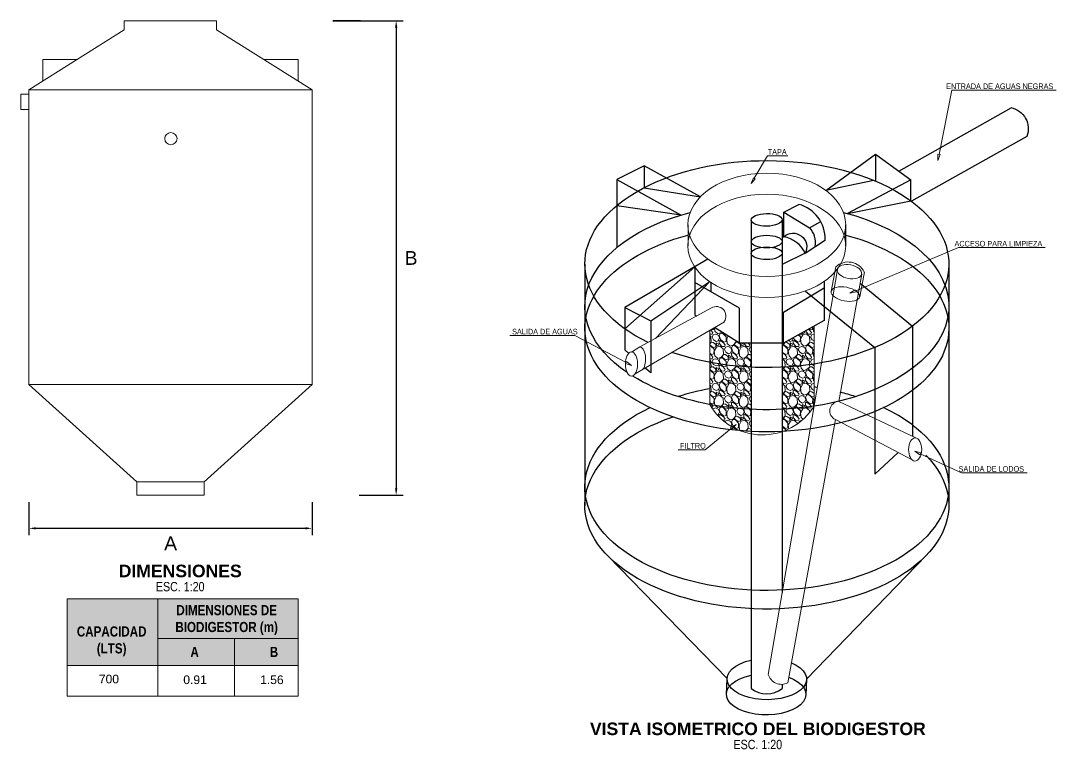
# Model space of a CAD drawing. Header units: metres. Extents: x 0 to 1935, y 0 to 1529.
# Drawn here: x 1889 to 1896.49, y 1470.96 to 1476.24 of the extents above; entities that cross this region are included whole.
import ezdxf
from ezdxf import colors
from ezdxf.entities.mleader import LeaderData, LeaderLine
from ezdxf.enums import TextEntityAlignment as Align
from ezdxf.math import Vec2, Vec3

# ---------------------------------------------------------------- set-up
doc = ezdxf.new("R2010")
doc.units = ezdxf.units.M
doc.header["$LTSCALE"] = 0.005
doc.layers.add('-Acotado', color=251, linetype='Continuous', lineweight=5)
doc.layers.add('-Textos', color=7, linetype='Continuous', lineweight=20)
for name, color, linetype in [('A_50_CotasExter', 7, 'Continuous'), ('G-TEXTOS-TITULOS', 4, 'Continuous'), ('PDF2_Text', 7, 'Continuous')]:
    doc.layers.add(name, color=color, linetype=linetype)
doc.layers.add('PDF2_Geometry', color=9, linetype='Continuous', true_color=0x808080)
doc.layers.add("PDF_Tub. de desague 4''", color=7, linetype='Continuous', true_color=0x002595)
doc.styles.add('-Arial Narrow', font='ARIALN.TTF')
doc.styles.add('25-TITULO', font='arialbd.ttf', dxfattribs={"height": 0.1})
doc.styles.add('PDF Arial-BoldMT', font='arial.ttf')
doc.styles.add('PDF ArialMT', font='arial.ttf')

# ---------------------------------------------------------------- blocks, each defined once
blk = doc.blocks.new('_ClosedBlank')
at = {"color": 0, "linetype": 'ByBlock', "lineweight": -2}
for p, q in [((-1, 0.17), (0, 0)), ((-1, 0.17), (-1, -0.17)), ((0, 0), (-1, -0.17))]:
    blk.add_line(p, q, dxfattribs=at)

msp = doc.modelspace()

# ---------------------------------------------------------------- hatches: boundary and pattern name
at = {"layer": '-Textos'}
h = msp.add_hatch(color=144, dxfattribs=at)
h.dxf.hatch_style = 1
h.paths.add_polyline_path([(1891.00366, 1471.57119), (1891.00366, 1472.053), (1889.33461, 1472.05366), (1889.33461, 1471.57185)])

# ---------------------------------------------------------------- linework, layer by layer
msp.add_lwpolyline([(1891.00366, 1471.34903), (1889.33461, 1471.34903), (1889.33461, 1472.05287), (1891.00366, 1472.05287)], close=True, dxfattribs=at)
for points in [[(1889.98942, 1472.05287), (1889.98942, 1471.34903)], [(1889.98942, 1471.76524), (1891.00366, 1471.76524)], [(1890.54437, 1471.76524), (1890.54437, 1471.34903)], [(1889.33461, 1471.57185), (1891.00366, 1471.57185)]]:
    msp.add_lwpolyline(points, dxfattribs=at)
at = {"layer": 'A_50_CotasExter', "color": 18, "ltscale": 0.005, "true_color": 0x000000}
for points in [[(1891.45596, 1476.23686), (1891.25521, 1476.23686), (1891.76392, 1476.23686)], [(1891.71347, 1476.18746), (1891.71347, 1472.85248)], [(1891.44545, 1472.80308), (1891.76392, 1472.80308)], [(1889.05746, 1472.75368), (1889.05746, 1472.51404)], [(1891.10491, 1472.75368), (1891.10491, 1472.51404)], [(1889.10686, 1472.56344), (1891.05551, 1472.56344)]]:
    msp.add_lwpolyline(points, dxfattribs=at)
for points in [[(1891.70506, 1476.18746), (1891.72188, 1476.18746), (1891.71347, 1476.23686)], [(1891.70506, 1472.85248), (1891.72188, 1472.85248), (1891.71347, 1472.80308)], [(1889.10686, 1472.57185), (1889.10686, 1472.55503), (1889.05746, 1472.56344)], [(1891.05551, 1472.57185), (1891.05551, 1472.55503), (1891.10491, 1472.56344)]]:
    msp.add_solid(points, dxfattribs=at)
at = {"layer": 'PDF2_Geometry', "lineweight": 25}
for points in [[(1895.16912, 1475.08052), (1894.82122, 1475.008), (1895.18173, 1475.27076), (1895.43714, 1475.08578), (1894.97783, 1474.84088), (1895.43714, 1474.93232), (1895.43714, 1475.08578)], [(1895.18173, 1475.27076), (1895.18173, 1475.07526)], [(1893.50636, 1475.18773), (1893.50636, 1475.02797), (1893.91522, 1474.96175), (1893.50636, 1475.18773), (1893.30876, 1475.08893), (1893.77543, 1474.83037), (1893.30876, 1474.89764)], [(1893.30876, 1475.08893), (1893.30876, 1474.59283)], [(1894.51747, 1474.67376), (1894.51747, 1474.85244), (1894.62678, 1474.9071)], [(1894.51747, 1474.85244), (1894.70245, 1474.73788), (1894.78444, 1474.78412)], [(1894.67303, 1474.55499), (1894.81807, 1474.65064)], [(1893.96882, 1474.51085), (1893.36867, 1474.16085), (1893.36867, 1473.85394), (1893.39705, 1473.82872)], [(1893.07858, 1474.47511), (1893.07858, 1472.72722)], [(1893.36867, 1474.0074), (1893.87318, 1474.45514), (1893.87318, 1474.10725), (1893.88579, 1474.09884)], [(1895.71146, 1474.47511), (1895.71146, 1472.72722)], [(1893.36867, 1474.16085), (1893.55471, 1474.0652), (1893.98143, 1474.34899), (1893.59044, 1473.93803)], [(1894.51432, 1473.90439), (1894.1969, 1473.90439), (1894.1969, 1474.15665), (1893.87318, 1474.34163)], [(1893.98984, 1474.34373), (1893.98984, 1474.27436)], [(1894.80861, 1474.34899), (1894.80861, 1474.06731), (1894.51432, 1473.90439), (1894.51432, 1474.12827), (1894.80966, 1474.30274)], [(1894.67408, 1474.28067), (1895.17543, 1473.87286), (1895.17543, 1472.95635), (1895.34426, 1473.11158)], [(1895.07032, 1474.33743), (1895.4487, 1474.02632), (1895.4487, 1473.22965)], [(1893.55471, 1474.0652), (1893.55471, 1473.68893), (1893.51582, 1473.72361)], [(1894.1969, 1473.90439), (1894.01717, 1474.01686)], [(1894.1023, 1471.3619), (1894.10861, 1471.47647), (1893.2436, 1472.3646)], [(1895.54855, 1472.36566), (1894.68248, 1471.47226), (1894.67723, 1471.3577)]]:
    msp.add_lwpolyline(points, dxfattribs=at)
at = {"layer": 'PDF2_Geometry', "color": 140, "lineweight": 25, "true_color": 0x00bfff}
msp.add_lwpolyline([(1894.96627, 1474.6065), (1894.96627, 1474.7589)], dxfattribs=at)
at = {"layer": 'PDF2_Geometry', "color": 30, "lineweight": 5, "true_color": 0xff7f00}
for points in [[(1893.98143, 1473.96851), (1894.00035, 1473.96956), (1894.00456, 1473.98007), (1893.98984, 1473.99794), (1893.98669, 1474.00004)], [(1893.99089, 1474.00214), (1893.99405, 1473.99899), (1894.01086, 1474.00319), (1894.01086, 1474.0137)], [(1894.04555, 1473.92436), (1894.05291, 1473.94223), (1894.04239, 1473.96115), (1894.02348, 1473.96956), (1894.00666, 1473.96325), (1893.99825, 1473.94644), (1894.00876, 1473.92647), (1894.02873, 1473.91596), (1894.0466, 1473.92331)], [(1894.06762, 1473.98532), (1894.06342, 1473.98112), (1894.03924, 1473.97166), (1894.01927, 1473.98953), (1894.01612, 1474.01686)], [(1894.10336, 1473.96325), (1894.09705, 1473.9622), (1894.07182, 1473.98112), (1894.07288, 1473.98217)], [(1894.6499, 1473.97902), (1894.6499, 1473.96535), (1894.63203, 1473.9622), (1894.62678, 1473.96641)], [(1894.66567, 1473.98848), (1894.66777, 1473.98743), (1894.67092, 1473.97902), (1894.65831, 1473.97376), (1894.65621, 1473.98217)], [(1894.67408, 1473.99268), (1894.67408, 1473.99163), (1894.693, 1473.96851), (1894.71402, 1473.96956), (1894.71822, 1473.98007), (1894.70245, 1473.99794), (1894.69405, 1474.00319)], [(1894.6993, 1474.00635), (1894.70771, 1473.99899), (1894.72453, 1474.00319), (1894.72558, 1474.02106)], [(1894.73714, 1473.91911), (1894.72242, 1473.92647), (1894.71191, 1473.94644), (1894.72032, 1473.96325), (1894.73714, 1473.96956)], [(1894.73714, 1473.98638), (1894.73294, 1473.98953), (1894.72873, 1474.02316)], [(1894.73714, 1474.02737), (1894.73714, 1473.44719)], [(1894.73714, 1473.96956), (1894.73714, 1473.96956)], [(1893.98143, 1473.95905), (1893.98984, 1473.95064), (1893.99194, 1473.91175), (1893.98143, 1473.90019)], [(1894.16957, 1473.92121), (1894.17062, 1473.91175), (1894.15276, 1473.89178), (1894.12858, 1473.88232), (1894.10861, 1473.90019), (1894.10441, 1473.93487), (1894.11492, 1473.9559)], [(1894.20846, 1473.90439), (1894.22107, 1473.89809), (1894.22528, 1473.88968), (1894.21267, 1473.88442), (1894.20741, 1473.90439)], [(1894.22843, 1473.90439), (1894.22843, 1473.90229), (1894.24735, 1473.87917), (1894.26732, 1473.88022), (1894.27258, 1473.89073), (1894.26101, 1473.90439)], [(1894.52693, 1473.91175), (1894.50906, 1473.89178), (1894.50696, 1473.89073)], [(1894.58158, 1473.92331), (1894.56372, 1473.91596), (1894.55005, 1473.92436)], [(1894.58053, 1473.92436), (1894.58789, 1473.94223), (1894.58684, 1473.94433)], [(1894.58894, 1473.94538), (1894.5942, 1473.93067), (1894.61837, 1473.90965), (1894.63519, 1473.9149), (1894.63729, 1473.94854), (1894.62152, 1473.96325)], [(1894.73714, 1473.87602), (1894.72137, 1473.87286), (1894.6972, 1473.89178), (1894.70035, 1473.90439), (1894.70561, 1473.90965), (1894.71927, 1473.9086), (1894.73714, 1473.89599)], [(1893.98143, 1473.83187), (1893.99405, 1473.82031), (1894.01086, 1473.82557), (1894.01297, 1473.8592), (1893.98984, 1473.88232), (1893.98143, 1473.88337)], [(1893.98143, 1473.79088), (1894.00035, 1473.79088), (1894.00456, 1473.80139), (1893.98984, 1473.82031), (1893.98143, 1473.82451)], [(1894.13489, 1473.83502), (1894.14224, 1473.85289), (1894.13173, 1473.87181), (1894.11282, 1473.88022), (1894.096, 1473.87391), (1894.08759, 1473.8571), (1894.0981, 1473.83818), (1894.11807, 1473.82662), (1894.13594, 1473.83397)], [(1894.28203, 1473.78457), (1894.27573, 1473.78352), (1894.2505, 1473.80244), (1894.25471, 1473.81505), (1894.25996, 1473.82031), (1894.27258, 1473.82031), (1894.28203, 1473.81295)], [(1894.28203, 1473.83502), (1894.27678, 1473.83818), (1894.26627, 1473.8571), (1894.27363, 1473.87391), (1894.28203, 1473.87707)], [(1894.50696, 1473.83923), (1894.52903, 1473.82031), (1894.54585, 1473.82557), (1894.54795, 1473.8592), (1894.52483, 1473.88232), (1894.50696, 1473.88548)], [(1894.50696, 1473.80034), (1894.51432, 1473.79088), (1894.53534, 1473.79088), (1894.53954, 1473.80139), (1894.52483, 1473.82031), (1894.50696, 1473.83082)], [(1894.66987, 1473.83502), (1894.67723, 1473.85289), (1894.66777, 1473.87181), (1894.6478, 1473.88022), (1894.63098, 1473.87391), (1894.62258, 1473.8571), (1894.63309, 1473.83818), (1894.65306, 1473.82662), (1894.67092, 1473.83397)], [(1894.73714, 1473.8077), (1894.73294, 1473.81085), (1894.72873, 1473.84554), (1894.73714, 1473.8613)], [(1893.98143, 1473.78037), (1893.98984, 1473.77301), (1893.99089, 1473.76355), (1893.99194, 1473.73307), (1893.98143, 1473.72151)], [(1894.04555, 1473.74569), (1894.0487, 1473.75304), (1894.05291, 1473.76355), (1894.04239, 1473.78247), (1894.02348, 1473.79088), (1894.00666, 1473.78457), (1893.99825, 1473.76776), (1894.00245, 1473.76145), (1894.00876, 1473.74884), (1894.02873, 1473.73833), (1894.0466, 1473.74463)], [(1894.22423, 1473.74569), (1894.23158, 1473.76355), (1894.22107, 1473.78247), (1894.20215, 1473.79088), (1894.18429, 1473.78457), (1894.17693, 1473.76776), (1894.18744, 1473.74884), (1894.20741, 1473.73833), (1894.22528, 1473.74463)], [(1894.50696, 1473.78878), (1894.52588, 1473.77301), (1894.52693, 1473.73307), (1894.52483, 1473.73097), (1894.50906, 1473.71415), (1894.50696, 1473.7131)], [(1894.58053, 1473.74569), (1894.58789, 1473.76355), (1894.57843, 1473.78247), (1894.55846, 1473.79088), (1894.54164, 1473.78457), (1894.53324, 1473.76776), (1894.54375, 1473.74884), (1894.56372, 1473.73833), (1894.58158, 1473.74463)], [(1894.73714, 1473.74043), (1894.72242, 1473.74884), (1894.72137, 1473.74989), (1894.71191, 1473.76776), (1894.72032, 1473.78457), (1894.73714, 1473.79088)], [(1894.73714, 1473.79088), (1894.73714, 1473.79088)], [(1893.98143, 1473.65319), (1893.99405, 1473.64268), (1894.01086, 1473.64689), (1894.01297, 1473.68052), (1893.98984, 1473.70364), (1893.98143, 1473.70575)], [(1894.13489, 1473.65635), (1894.14224, 1473.67421), (1894.13173, 1473.69313), (1894.11282, 1473.70259), (1894.096, 1473.69629), (1894.08759, 1473.67842), (1894.0981, 1473.6595), (1894.11807, 1473.64899), (1894.13594, 1473.65529)], [(1894.28203, 1473.65635), (1894.27678, 1473.6595), (1894.26627, 1473.67842), (1894.27363, 1473.69629), (1894.28203, 1473.69944)], [(1894.50696, 1473.6616), (1894.52903, 1473.64268), (1894.54585, 1473.64689), (1894.54795, 1473.68052), (1894.52483, 1473.70364), (1894.50696, 1473.7068)], [(1894.66987, 1473.65635), (1894.67723, 1473.67421), (1894.66777, 1473.69313), (1894.6478, 1473.70259), (1894.63098, 1473.69629), (1894.62258, 1473.67842), (1894.63309, 1473.6595), (1894.65306, 1473.64899), (1894.67092, 1473.65529)], [(1894.73714, 1473.69734), (1894.72137, 1473.69418), (1894.6972, 1473.71415), (1894.70035, 1473.72572), (1894.70561, 1473.73202), (1894.71927, 1473.73097), (1894.73714, 1473.71731)], [(1894.73714, 1473.62902), (1894.73294, 1473.63217), (1894.72873, 1473.66686), (1894.73714, 1473.68367)], [(1893.98143, 1473.6122), (1894.00035, 1473.61325), (1894.00456, 1473.62271), (1893.98984, 1473.64163), (1893.98143, 1473.64584)], [(1893.98143, 1473.60169), (1893.98984, 1473.59433), (1893.99194, 1473.55545), (1893.98143, 1473.54283)], [(1894.04555, 1473.56701), (1894.05291, 1473.58487), (1894.04239, 1473.60379), (1894.02348, 1473.61325), (1894.00666, 1473.60695), (1893.99825, 1473.59013), (1894.00876, 1473.57016), (1894.02873, 1473.55965), (1894.0466, 1473.56701)], [(1894.22423, 1473.56701), (1894.23158, 1473.58487), (1894.22107, 1473.60379), (1894.20215, 1473.61325), (1894.18429, 1473.60695), (1894.17693, 1473.59013), (1894.18744, 1473.57016), (1894.20741, 1473.55965), (1894.22528, 1473.56701)], [(1894.28203, 1473.6059), (1894.27573, 1473.60484), (1894.2505, 1473.62481), (1894.25471, 1473.63743), (1894.25996, 1473.64268), (1894.27258, 1473.64163), (1894.28203, 1473.63427)], [(1894.50696, 1473.62166), (1894.51432, 1473.6122), (1894.53534, 1473.61325), (1894.53954, 1473.62271), (1894.52483, 1473.64163), (1894.50696, 1473.65214)], [(1894.50696, 1473.6101), (1894.52588, 1473.59433), (1894.52693, 1473.55545), (1894.50906, 1473.53548), (1894.50696, 1473.53442)], [(1894.58053, 1473.56701), (1894.58789, 1473.58487), (1894.57843, 1473.60379), (1894.55846, 1473.61325), (1894.54164, 1473.60695), (1894.53324, 1473.59013), (1894.54375, 1473.57016), (1894.56372, 1473.55965), (1894.58158, 1473.56701)], [(1894.73714, 1473.56175), (1894.72242, 1473.57016), (1894.71191, 1473.59013), (1894.72032, 1473.60695), (1894.73714, 1473.61325)], [(1894.73714, 1473.61325), (1894.73714, 1473.61325)], [(1893.98143, 1473.47451), (1893.99405, 1473.464), (1894.01086, 1473.46821), (1894.01297, 1473.50184), (1893.98984, 1473.52602), (1893.98143, 1473.52707)], [(1894.13489, 1473.47872), (1894.14224, 1473.49659), (1894.13173, 1473.51445), (1894.11282, 1473.52391), (1894.096, 1473.51761), (1894.08759, 1473.50079), (1894.0981, 1473.48082), (1894.11807, 1473.47031), (1894.13594, 1473.47767)], [(1894.28203, 1473.47767), (1894.27678, 1473.48082), (1894.26627, 1473.50079), (1894.27363, 1473.51761), (1894.28203, 1473.52076)], [(1894.50696, 1473.48292), (1894.52903, 1473.464), (1894.54585, 1473.46821), (1894.54795, 1473.50184), (1894.52483, 1473.52602), (1894.50696, 1473.52917)], [(1894.66987, 1473.47872), (1894.67723, 1473.49659), (1894.66777, 1473.51445), (1894.6478, 1473.52391), (1894.63098, 1473.51761), (1894.62258, 1473.50079), (1894.63309, 1473.48082), (1894.65306, 1473.47031), (1894.67092, 1473.47767)], [(1894.73714, 1473.51866), (1894.72137, 1473.51551), (1894.6972, 1473.53548), (1894.70035, 1473.54809), (1894.70561, 1473.55334), (1894.71927, 1473.55229), (1894.73714, 1473.53863)], [(1893.9972, 1473.43457), (1894.00035, 1473.43457), (1894.00456, 1473.44403), (1893.99405, 1473.4577), (1893.98984, 1473.46295), (1893.98143, 1473.46821)], [(1894.28203, 1473.42827), (1894.27573, 1473.42617), (1894.2505, 1473.44614), (1894.25471, 1473.45875), (1894.25996, 1473.464), (1894.27258, 1473.46295), (1894.28203, 1473.4556)], [(1894.50696, 1473.44298), (1894.51432, 1473.43352), (1894.53534, 1473.43457), (1894.53954, 1473.44403), (1894.52483, 1473.46295), (1894.50696, 1473.47346)], [(1894.73714, 1473.45034), (1894.73294, 1473.45454), (1894.72873, 1473.48923), (1894.73714, 1473.50499)], [(1894.00456, 1473.42406), (1894.00666, 1473.42827), (1894.02348, 1473.43457), (1894.04239, 1473.42511), (1894.05291, 1473.40725), (1894.04555, 1473.38938)], [(1894.0466, 1473.38833), (1894.03609, 1473.38412)], [(1894.07708, 1473.34523), (1894.08969, 1473.34523), (1894.0939, 1473.35469), (1894.07813, 1473.37361), (1894.05606, 1473.38728), (1894.0508, 1473.38412), (1894.04975, 1473.36941)], [(1894.22423, 1473.38938), (1894.23158, 1473.40725), (1894.22107, 1473.42511), (1894.21477, 1473.42827), (1894.20215, 1473.43457), (1894.19164, 1473.43037), (1894.18429, 1473.42827), (1894.17693, 1473.41145), (1894.18744, 1473.39148), (1894.20741, 1473.38097), (1894.22528, 1473.38833)], [(1894.50696, 1473.43142), (1894.51537, 1473.42511), (1894.52588, 1473.41566), (1894.52693, 1473.37677), (1894.50906, 1473.3568), (1894.50696, 1473.35575)], [(1894.58053, 1473.38938), (1894.58789, 1473.40725), (1894.57843, 1473.42511), (1894.57212, 1473.42827), (1894.55846, 1473.43457), (1894.54164, 1473.42827), (1894.54059, 1473.42617), (1894.53324, 1473.41145), (1894.54375, 1473.39148), (1894.56372, 1473.38097), (1894.58158, 1473.38833)], [(1894.65831, 1473.35259), (1894.6436, 1473.3652), (1894.63939, 1473.39989), (1894.65516, 1473.42932), (1894.68038, 1473.43563), (1894.70351, 1473.41566), (1894.70456, 1473.40199)], [(1894.71191, 1473.41145), (1894.72032, 1473.42827), (1894.72663, 1473.43037)], [(1894.71191, 1473.41145), (1894.71191, 1473.41145)], [(1894.09179, 1473.33157), (1894.096, 1473.33893), (1894.11282, 1473.34523), (1894.13173, 1473.33683), (1894.14224, 1473.31791), (1894.13594, 1473.30214)], [(1894.14435, 1473.29689), (1894.1454, 1473.29794), (1894.16747, 1473.28427)], [(1894.20426, 1473.26956), (1894.19795, 1473.27587), (1894.19375, 1473.31055), (1894.20846, 1473.33998), (1894.23474, 1473.34629), (1894.25786, 1473.32632), (1894.25996, 1473.28743), (1894.24209, 1473.26746), (1894.24104, 1473.26746)], [(1894.28203, 1473.29899), (1894.27678, 1473.30214), (1894.26627, 1473.32211), (1894.27363, 1473.33893), (1894.28203, 1473.34208)], [(1894.50696, 1473.30424), (1894.52903, 1473.28532), (1894.54585, 1473.28953), (1894.54795, 1473.32421), (1894.52483, 1473.34734), (1894.50696, 1473.35049)], [(1894.50696, 1473.29478), (1894.52483, 1473.28427), (1894.53324, 1473.27376)], [(1894.55426, 1473.28217), (1894.55005, 1473.31055), (1894.56582, 1473.33998), (1894.59104, 1473.34629), (1894.61417, 1473.32632), (1894.61522, 1473.31791)], [(1894.62363, 1473.32421), (1894.63098, 1473.33893), (1894.6478, 1473.34523), (1894.64885, 1473.34418)], [(1894.16747, 1473.28427), (1894.16747, 1473.28427)], [(1894.25261, 1473.26641), (1894.2505, 1473.26746), (1894.25471, 1473.28007), (1894.25996, 1473.28532), (1894.27258, 1473.28427), (1894.28203, 1473.27797)]]:
    msp.add_lwpolyline(points, dxfattribs=at)
msp.add_lwpolyline([(1894.73641, 1473.44737, -0.5677267), (1893.98143, 1473.4598), (1893.98143, 1473.99584)], format="xyb", dxfattribs=at)
for points in [[(1894.08339, 1473.90965), (1894.1002, 1473.9149), (1894.10125, 1473.94854), (1894.07813, 1473.97166), (1894.05921, 1473.97481), (1894.04975, 1473.95905), (1894.05921, 1473.93067)], [(1894.70561, 1473.91175), (1894.68774, 1473.89178), (1894.66357, 1473.88232), (1894.6436, 1473.90019), (1894.63939, 1473.93487), (1894.65516, 1473.9643), (1894.68038, 1473.97061), (1894.70351, 1473.95064)], [(1893.99194, 1473.90965), (1894.00561, 1473.9086), (1894.02558, 1473.89388), (1894.02558, 1473.87602), (1894.00771, 1473.87286), (1893.98354, 1473.89178), (1893.98669, 1473.90439)], [(1894.04239, 1473.89809), (1894.0466, 1473.88968), (1894.03399, 1473.88442), (1894.02873, 1473.90545)], [(1894.0939, 1473.89073), (1894.07813, 1473.9086), (1894.05606, 1473.92226), (1894.0508, 1473.91911), (1894.04975, 1473.90229), (1894.06867, 1473.87917), (1894.08969, 1473.88022)], [(1894.17062, 1473.90965), (1894.18429, 1473.9086), (1894.20426, 1473.89388), (1894.20426, 1473.87602), (1894.18639, 1473.87286), (1894.16116, 1473.89178), (1894.16537, 1473.90439)], [(1894.52693, 1473.90965), (1894.54059, 1473.9086), (1894.56161, 1473.89388), (1894.56161, 1473.87602), (1894.54375, 1473.87286), (1894.51852, 1473.89178), (1894.52167, 1473.90439)], [(1894.57843, 1473.89809), (1894.58158, 1473.88968), (1894.56897, 1473.88442), (1894.56372, 1473.90545)], [(1894.62888, 1473.89073), (1894.61417, 1473.9086), (1894.59104, 1473.92226), (1894.58579, 1473.91911), (1894.58474, 1473.90229), (1894.60366, 1473.87917), (1894.62468, 1473.88022)], [(1894.08128, 1473.82241), (1894.06342, 1473.80244), (1894.03924, 1473.79298), (1894.01927, 1473.81085), (1894.01507, 1473.84554), (1894.03083, 1473.87496), (1894.05606, 1473.88127), (1894.07918, 1473.8613)], [(1894.08128, 1473.82031), (1894.09495, 1473.82031), (1894.11492, 1473.80454), (1894.11492, 1473.78668), (1894.09705, 1473.78352), (1894.07182, 1473.80244), (1894.07603, 1473.81505)], [(1894.13173, 1473.80875), (1894.13594, 1473.80034), (1894.12333, 1473.79508), (1894.11807, 1473.81611)], [(1894.17167, 1473.82031), (1894.18954, 1473.82557), (1894.19059, 1473.8592), (1894.16747, 1473.88232), (1894.14855, 1473.88548), (1894.13909, 1473.86971), (1894.14855, 1473.84133)], [(1894.18324, 1473.80139), (1894.16747, 1473.82031), (1894.1454, 1473.83292), (1894.14014, 1473.82977), (1894.13909, 1473.81295), (1894.15801, 1473.79088), (1894.17798, 1473.79088)], [(1894.25996, 1473.82241), (1894.24209, 1473.80244), (1894.21792, 1473.79298), (1894.19795, 1473.81085), (1894.19375, 1473.84554), (1894.20846, 1473.87496), (1894.23474, 1473.88127), (1894.25786, 1473.8613)], [(1894.61627, 1473.82241), (1894.5984, 1473.80244), (1894.57423, 1473.79298), (1894.55531, 1473.81085), (1894.55005, 1473.84554), (1894.56582, 1473.87496), (1894.59104, 1473.88127), (1894.61417, 1473.8613)], [(1894.61627, 1473.82031), (1894.62993, 1473.82031), (1894.6499, 1473.80454), (1894.6499, 1473.78668), (1894.63203, 1473.78352), (1894.60786, 1473.80244), (1894.61101, 1473.81505)], [(1894.66777, 1473.80875), (1894.67092, 1473.80034), (1894.65831, 1473.79508), (1894.65306, 1473.81611)], [(1894.70771, 1473.82031), (1894.72453, 1473.82557), (1894.72663, 1473.8592), (1894.70245, 1473.88232), (1894.68354, 1473.88548), (1894.67408, 1473.86971), (1894.68354, 1473.84133)], [(1894.71822, 1473.80139), (1894.70245, 1473.82031), (1894.68038, 1473.83292), (1894.67513, 1473.82977), (1894.67408, 1473.81295), (1894.693, 1473.79088), (1894.71402, 1473.79088)], [(1894.08339, 1473.73202), (1894.1002, 1473.73623), (1894.1002, 1473.74569), (1894.10125, 1473.76986), (1894.07813, 1473.79298), (1894.05921, 1473.79719), (1894.04975, 1473.78037), (1894.05921, 1473.75199)], [(1894.0939, 1473.71205), (1894.07813, 1473.73097), (1894.05606, 1473.74358), (1894.0508, 1473.74043), (1894.04975, 1473.72361), (1894.06867, 1473.70154), (1894.08969, 1473.70259)], [(1894.17062, 1473.73307), (1894.15276, 1473.71415), (1894.12858, 1473.70364), (1894.10861, 1473.72151), (1894.10546, 1473.74569), (1894.10441, 1473.7562), (1894.11912, 1473.78563), (1894.1454, 1473.79193), (1894.16852, 1473.77301), (1894.17062, 1473.73833)], [(1894.26101, 1473.73202), (1894.27783, 1473.73623), (1894.27993, 1473.76986), (1894.25681, 1473.79298), (1894.23684, 1473.79719), (1894.22843, 1473.78037), (1894.23684, 1473.75199)], [(1894.27258, 1473.71205), (1894.25681, 1473.73097), (1894.25576, 1473.73097), (1894.23474, 1473.74358), (1894.22948, 1473.74043), (1894.22843, 1473.73307), (1894.22843, 1473.72361), (1894.24735, 1473.70154), (1894.26732, 1473.70259)], [(1894.61837, 1473.73202), (1894.63519, 1473.73623), (1894.63519, 1473.73938), (1894.63729, 1473.76986), (1894.61417, 1473.79298), (1894.5942, 1473.79719), (1894.58474, 1473.78037), (1894.5942, 1473.75199), (1894.61206, 1473.73728)], [(1894.62888, 1473.71205), (1894.61417, 1473.73097), (1894.60471, 1473.73623), (1894.59104, 1473.74358), (1894.58579, 1473.74043), (1894.58579, 1473.73517), (1894.58474, 1473.72361), (1894.60366, 1473.70154), (1894.62468, 1473.70259)], [(1894.70561, 1473.73307), (1894.68774, 1473.71415), (1894.66357, 1473.70364), (1894.6436, 1473.72151), (1894.64149, 1473.74043), (1894.63939, 1473.7562), (1894.65516, 1473.78563), (1894.68038, 1473.79193), (1894.70351, 1473.77301), (1894.70456, 1473.74779)], [(1893.99194, 1473.73202), (1894.00561, 1473.73097), (1894.02558, 1473.7152), (1894.02558, 1473.69734), (1894.00771, 1473.69418), (1893.98354, 1473.71415), (1893.98669, 1473.72572)], [(1894.08128, 1473.64373), (1894.06342, 1473.62481), (1894.03924, 1473.6143), (1894.01927, 1473.63217), (1894.01507, 1473.66686), (1894.03083, 1473.69629), (1894.05606, 1473.70259), (1894.07918, 1473.68367)], [(1894.04239, 1473.72046), (1894.0466, 1473.711), (1894.03399, 1473.70575), (1894.02873, 1473.72677)], [(1894.17167, 1473.64268), (1894.18954, 1473.64689), (1894.19059, 1473.68052), (1894.16747, 1473.70364), (1894.14855, 1473.70785), (1894.13909, 1473.69103), (1894.14855, 1473.66265)], [(1894.17062, 1473.73202), (1894.18429, 1473.73097), (1894.20426, 1473.7152), (1894.20426, 1473.69734), (1894.18639, 1473.69418), (1894.16116, 1473.71415), (1894.16537, 1473.72572)], [(1894.25996, 1473.64373), (1894.24209, 1473.62481), (1894.21792, 1473.6143), (1894.19795, 1473.63217), (1894.19375, 1473.66686), (1894.20846, 1473.69629), (1894.23474, 1473.70259), (1894.25786, 1473.68367)], [(1894.22107, 1473.72046), (1894.22528, 1473.711), (1894.21267, 1473.70575), (1894.20741, 1473.72677)], [(1894.52588, 1473.73097), (1894.52167, 1473.72572), (1894.51852, 1473.71415), (1894.54375, 1473.69418), (1894.56161, 1473.69734), (1894.56161, 1473.7152), (1894.54059, 1473.73097), (1894.53429, 1473.73097), (1894.52693, 1473.73202)], [(1894.61627, 1473.64373), (1894.5984, 1473.62481), (1894.57423, 1473.6143), (1894.55531, 1473.63217), (1894.55005, 1473.66686), (1894.56582, 1473.69629), (1894.59104, 1473.70259), (1894.61417, 1473.68367)], [(1894.57843, 1473.72046), (1894.58158, 1473.711), (1894.56897, 1473.70575), (1894.56372, 1473.72677)], [(1894.70771, 1473.64268), (1894.72453, 1473.64689), (1894.72663, 1473.68052), (1894.70245, 1473.70364), (1894.68354, 1473.70785), (1894.67408, 1473.69103), (1894.68354, 1473.66265)], [(1894.08339, 1473.55334), (1894.1002, 1473.55755), (1894.10125, 1473.59118), (1894.07813, 1473.6143), (1894.05921, 1473.61851), (1894.04975, 1473.60274), (1894.05921, 1473.57331)], [(1894.08128, 1473.64268), (1894.09495, 1473.64163), (1894.11492, 1473.62587), (1894.11492, 1473.608), (1894.09705, 1473.60484), (1894.07182, 1473.62481), (1894.07603, 1473.63743)], [(1894.17062, 1473.55545), (1894.15276, 1473.53548), (1894.12858, 1473.52602), (1894.10861, 1473.54283), (1894.10441, 1473.57857), (1894.11912, 1473.608), (1894.1454, 1473.6143), (1894.16852, 1473.59433)], [(1894.13173, 1473.63112), (1894.13594, 1473.62166), (1894.12333, 1473.61641), (1894.11807, 1473.63743)], [(1894.18324, 1473.62271), (1894.16747, 1473.64163), (1894.1454, 1473.65529), (1894.14014, 1473.65109), (1894.13909, 1473.63427), (1894.15801, 1473.6122), (1894.17798, 1473.61325)], [(1894.26101, 1473.55334), (1894.27783, 1473.55755), (1894.27993, 1473.59118), (1894.25681, 1473.6143), (1894.23684, 1473.61851), (1894.22843, 1473.60274), (1894.23684, 1473.57331)], [(1894.61837, 1473.55334), (1894.63519, 1473.55755), (1894.63729, 1473.59118), (1894.61417, 1473.6143), (1894.5942, 1473.61851), (1894.58474, 1473.60274), (1894.5942, 1473.57331)], [(1894.61627, 1473.64268), (1894.62993, 1473.64163), (1894.6499, 1473.62587), (1894.6499, 1473.608), (1894.63203, 1473.60484), (1894.60786, 1473.62481), (1894.61101, 1473.63743)], [(1894.70561, 1473.55545), (1894.68774, 1473.53548), (1894.66357, 1473.52602), (1894.6436, 1473.54283), (1894.63939, 1473.57857), (1894.65516, 1473.608), (1894.68038, 1473.6143), (1894.70351, 1473.59433)], [(1894.66777, 1473.63112), (1894.67092, 1473.62166), (1894.65831, 1473.61641), (1894.65306, 1473.63743)], [(1894.71822, 1473.62271), (1894.70245, 1473.64163), (1894.68038, 1473.65529), (1894.67513, 1473.65109), (1894.67408, 1473.63427), (1894.693, 1473.6122), (1894.71402, 1473.61325)], [(1893.99194, 1473.55334), (1894.00561, 1473.55229), (1894.02558, 1473.53758), (1894.02558, 1473.51971), (1894.00771, 1473.51551), (1893.98354, 1473.53548), (1893.98669, 1473.54809)], [(1894.08128, 1473.46611), (1894.06342, 1473.44614), (1894.06236, 1473.44614), (1894.03924, 1473.43668), (1894.02137, 1473.45244), (1894.01927, 1473.45454), (1894.01507, 1473.48923), (1894.03083, 1473.51866), (1894.05606, 1473.52496), (1894.07918, 1473.50499)], [(1894.04239, 1473.54178), (1894.0466, 1473.53232), (1894.03399, 1473.52707), (1894.02873, 1473.54914)], [(1894.0939, 1473.53337), (1894.07813, 1473.55229), (1894.05606, 1473.56596), (1894.0508, 1473.56175), (1894.04975, 1473.54493), (1894.06867, 1473.52286), (1894.08969, 1473.52391)], [(1894.17167, 1473.464), (1894.18954, 1473.46821), (1894.19059, 1473.50184), (1894.16747, 1473.52602), (1894.14855, 1473.52917), (1894.13909, 1473.5134), (1894.14855, 1473.48397)], [(1894.17062, 1473.55334), (1894.18429, 1473.55229), (1894.20426, 1473.53758), (1894.20426, 1473.51971), (1894.18639, 1473.51551), (1894.16116, 1473.53548), (1894.16537, 1473.54809)], [(1894.25996, 1473.46611), (1894.24209, 1473.44614), (1894.21792, 1473.43668), (1894.19795, 1473.45454), (1894.19375, 1473.48923), (1894.20846, 1473.51866), (1894.23474, 1473.52496), (1894.25786, 1473.50499)], [(1894.22107, 1473.54178), (1894.22528, 1473.53232), (1894.21267, 1473.52707), (1894.20741, 1473.54914)], [(1894.27258, 1473.53337), (1894.25681, 1473.55229), (1894.23474, 1473.56596), (1894.22948, 1473.56175), (1894.22843, 1473.54493), (1894.24735, 1473.52286), (1894.26732, 1473.52391)], [(1894.52693, 1473.55334), (1894.54059, 1473.55229), (1894.56161, 1473.53758), (1894.56161, 1473.51971), (1894.54375, 1473.51551), (1894.51852, 1473.53548), (1894.52167, 1473.54809)], [(1894.61627, 1473.46611), (1894.5984, 1473.44614), (1894.57423, 1473.43668), (1894.55531, 1473.45454), (1894.55005, 1473.48923), (1894.56582, 1473.51866), (1894.59104, 1473.52496), (1894.61417, 1473.50499)], [(1894.57843, 1473.54178), (1894.58158, 1473.53232), (1894.56897, 1473.52707), (1894.56372, 1473.54914)], [(1894.62888, 1473.53337), (1894.61417, 1473.55229), (1894.59104, 1473.56596), (1894.58579, 1473.56175), (1894.58474, 1473.54493), (1894.60366, 1473.52286), (1894.62468, 1473.52391)], [(1894.70771, 1473.464), (1894.72453, 1473.46821), (1894.72663, 1473.50184), (1894.70245, 1473.52602), (1894.68354, 1473.52917), (1894.67408, 1473.5134), (1894.68354, 1473.48397)], [(1894.08339, 1473.37466), (1894.1002, 1473.37887), (1894.10125, 1473.41355), (1894.07813, 1473.43668), (1894.05921, 1473.43983), (1894.04975, 1473.42406), (1894.05921, 1473.39569)], [(1894.07182, 1473.44614), (1894.07603, 1473.45875), (1894.08128, 1473.464), (1894.09495, 1473.46295), (1894.11492, 1473.44824), (1894.11492, 1473.43878), (1894.11492, 1473.43037), (1894.09705, 1473.42617), (1894.07498, 1473.44403)], [(1894.13173, 1473.45244), (1894.13594, 1473.44298), (1894.12333, 1473.43773), (1894.11807, 1473.4598)], [(1894.18324, 1473.44403), (1894.16747, 1473.46295), (1894.1454, 1473.47662), (1894.14014, 1473.47241), (1894.13909, 1473.4556), (1894.15801, 1473.43352), (1894.16011, 1473.43352), (1894.17798, 1473.43457)], [(1894.26101, 1473.37466), (1894.27783, 1473.37887), (1894.27993, 1473.41355), (1894.26837, 1473.42511), (1894.25681, 1473.43668), (1894.23684, 1473.43983), (1894.23053, 1473.42722), (1894.22843, 1473.42406), (1894.23684, 1473.39569)], [(1894.61837, 1473.37466), (1894.63519, 1473.37887), (1894.63729, 1473.41355), (1894.61732, 1473.43247), (1894.61417, 1473.43668), (1894.5942, 1473.43983), (1894.58894, 1473.42932), (1894.58474, 1473.42406), (1894.5942, 1473.39569)], [(1894.60786, 1473.44614), (1894.61101, 1473.45875), (1894.61627, 1473.464), (1894.62993, 1473.46295), (1894.6499, 1473.44824), (1894.6499, 1473.43563), (1894.6499, 1473.43037), (1894.63203, 1473.42617), (1894.62468, 1473.43352)], [(1894.66777, 1473.45244), (1894.67092, 1473.44298), (1894.65831, 1473.43773), (1894.65306, 1473.4598)], [(1894.71822, 1473.44403), (1894.70245, 1473.46295), (1894.68038, 1473.47662), (1894.67513, 1473.47241), (1894.67408, 1473.4556), (1894.68774, 1473.43983), (1894.693, 1473.43352), (1894.71402, 1473.43457)], [(1894.17062, 1473.37677), (1894.15276, 1473.3568), (1894.12858, 1473.34734), (1894.10861, 1473.3652), (1894.10441, 1473.39989), (1894.11912, 1473.42932), (1894.1454, 1473.43563), (1894.16852, 1473.41566)], [(1894.17062, 1473.37466), (1894.18429, 1473.37361), (1894.20426, 1473.3589), (1894.20426, 1473.34103), (1894.18639, 1473.33683), (1894.16116, 1473.3568), (1894.16537, 1473.36941)], [(1894.22107, 1473.3631), (1894.22528, 1473.35469), (1894.21267, 1473.34839), (1894.20741, 1473.37046)], [(1894.27258, 1473.35469), (1894.25681, 1473.37361), (1894.23474, 1473.38728), (1894.22948, 1473.38412), (1894.22843, 1473.36626), (1894.24735, 1473.34418), (1894.26732, 1473.34523)], [(1894.52693, 1473.37466), (1894.54059, 1473.37361), (1894.56161, 1473.3589), (1894.56161, 1473.34103), (1894.54375, 1473.33683), (1894.51852, 1473.3568), (1894.52167, 1473.36941)], [(1894.57843, 1473.3631), (1894.58158, 1473.35469), (1894.56897, 1473.34839), (1894.56372, 1473.37046)], [(1894.62888, 1473.35469), (1894.61417, 1473.37361), (1894.59104, 1473.38728), (1894.58579, 1473.38412), (1894.58474, 1473.36626), (1894.60366, 1473.34418), (1894.62468, 1473.34523)], [(1894.17167, 1473.28532), (1894.18954, 1473.28953), (1894.19059, 1473.32421), (1894.16747, 1473.34734), (1894.14855, 1473.35049), (1894.13909, 1473.33472), (1894.14855, 1473.30635)]]:
    msp.add_lwpolyline(points, close=True, dxfattribs=at)
at = {"layer": 'PDF2_Geometry', "lineweight": 25}
for centre, radius, start, end in [((1894.55899, 1474.65852), 0.25803, 358.384731, 74.921493), ((1894.40059, 1472.56193), 2.19788, 86.950262, 87.239023), ((1894.58947, 1474.62909), 0.15818, 350.705814, 44.198177), ((1894.33726, 1471.66463), 1.94203, 100.588951, 107.473942), ((1894.41163, 1471.46354), 2.14704, 80.692294, 81.313184), ((1894.4729, 1471.74009), 1.86364, 72.454997, 75.938413), ((1894.72541, 1472.34359), 1.20816, 53.225165, 64.853869)]:
    msp.add_arc(centre, radius, start, end, dxfattribs=at)
for points in [[(1893.36383, 1474.94115), (1893.8028, 1475.25583), (1894.60004, 1475.31742), (1895.17063, 1475.08074)], [(1895.17063, 1475.08074), (1895.74123, 1474.84405), (1895.8819, 1474.39342), (1895.48945, 1474.05945)], [(1893.53535, 1473.90849), (1893.00054, 1474.17083), (1892.92485, 1474.62648), (1893.36383, 1474.94115)], [(1893.11042, 1474.33453), (1893.19982, 1474.56157), (1893.46966, 1474.75208), (1893.84063, 1474.85006)], [(1894.94942, 1474.85006), (1895.43257, 1474.72245), (1895.73291, 1474.44177), (1895.71028, 1474.13901)], [(1893.11159, 1473.84444), (1892.97492, 1474.18507), (1893.27048, 1474.5342), (1893.82386, 1474.68579)], [(1894.96619, 1474.68579), (1895.51956, 1474.5342), (1895.81513, 1474.18507), (1895.67846, 1473.84444)], [(1893.38424, 1473.69105), (1893.1222, 1473.8697), (1893.02101, 1474.10749), (1893.11042, 1474.33453)], [(1895.71028, 1474.13901), (1895.68764, 1473.83626), (1895.34649, 1473.5711), (1894.84604, 1473.46728)], [(1895.48945, 1474.05945), (1895.09699, 1473.72549), (1894.31122, 1473.62716), (1893.70863, 1473.83662)], [(1894.39502, 1473.2622), (1893.78083, 1473.2622), (1893.24825, 1473.50381), (1893.11159, 1473.84444)], [(1895.67846, 1473.84444), (1895.54179, 1473.50381), (1895.00922, 1473.2622), (1894.39502, 1473.2622)], [(1894.84604, 1473.46728), (1894.34558, 1473.36346), (1893.78446, 1473.44145), (1893.42453, 1473.66484)], [(1893.25821, 1472.34995), (1892.89391, 1472.7041), (1893.09844, 1473.15906), (1893.71687, 1473.37025)], [(1893.36003, 1472.3995), (1892.91964, 1472.71773), (1893.00382, 1473.17747), (1893.55004, 1473.43725)], [(1895.54521, 1473.09185), (1895.89549, 1472.73315), (1895.67313, 1472.2809), (1895.04654, 1472.07764)], [(1895.17791, 1472.26091), (1894.60577, 1472.01987), (1893.80042, 1472.08126), (1893.36003, 1472.3995)], [(1895.04654, 1472.07764), (1894.41996, 1471.87438), (1893.62251, 1471.99581), (1893.25821, 1472.34995)], [(1894.11026, 1471.4523), (1894.09254, 1471.51916), (1894.16284, 1471.58394), (1894.28194, 1471.61049)], [(1894.57218, 1471.59074), (1894.6742, 1471.54914), (1894.71022, 1471.47713), (1894.66013, 1471.41488)], [(1894.10499, 1471.342), (1894.08703, 1471.40996), (1894.15998, 1471.47559), (1894.28206, 1471.50129)], [(1894.3578, 1471.32427), (1894.22934, 1471.33301), (1894.12798, 1471.38544), (1894.11026, 1471.4523)], [(1894.55323, 1471.48563), (1894.66154, 1471.44662), (1894.70513, 1471.37426), (1894.65904, 1471.31)], [(1894.3581, 1471.21356), (1894.22723, 1471.22112), (1894.12295, 1471.27404), (1894.10499, 1471.342)], [(1894.66013, 1471.41488), (1894.61005, 1471.35264), (1894.48625, 1471.31553), (1894.3578, 1471.32427)], [(1894.65904, 1471.31), (1894.61295, 1471.24574), (1894.48896, 1471.20601), (1894.3581, 1471.21356)]]:
    msp.add_open_spline(points, degree=3, dxfattribs=at)
msp.add_open_spline([(1895.4487, 1473.3112), (1895.45767, 1473.30436), (1895.46641, 1473.29746), (1895.47492, 1473.29051), (1895.88163, 1472.95809), (1895.75005, 1472.50196), (1895.17791, 1472.26091)], degree=3, knots=[-0.0209084, -0.0209084, -0.0209084, -0.0209084, 0, 0, 0, 1, 1, 1, 1], dxfattribs=at)
at = {"layer": "PDF_Tub. de desague 4''", "lineweight": 13}
for points in [[(1889.83839, 1472.80308), (1890.32398, 1472.80308), (1889.83839, 1472.80308), (1889.83839, 1472.90083), (1889.05746, 1473.60398), (1889.05746, 1475.73761), (1889.74695, 1476.17065), (1889.74695, 1476.23686), (1890.41437, 1476.23686), (1890.41437, 1476.17065), (1891.10491, 1475.73761), (1891.10491, 1473.60398), (1890.32398, 1472.90083), (1890.32398, 1472.80308), (1889.84155, 1472.80308)], [(1889.85836, 1476.23686), (1890.30401, 1476.23686)], [(1889.15836, 1475.80068), (1889.15836, 1475.95518), (1889.40431, 1475.95518)], [(1891.00401, 1475.80068), (1891.00401, 1475.95518), (1890.75701, 1475.95518)], [(1889.05746, 1475.70608), (1888.99755, 1475.70608), (1888.99755, 1475.59362), (1889.05746, 1475.59362)], [(1889.05746, 1475.73761), (1891.10491, 1475.73761)], [(1893.82483, 1474.7589), (1893.82483, 1474.6065)], [(1894.40501, 1471.5059), (1894.90636, 1474.43623)], [(1895.06822, 1474.23968), (1895.1008, 1474.41836)], [(1895.08188, 1474.40259), (1894.91477, 1473.48187), (1895.47736, 1473.21611)], [(1894.08759, 1474.0589), (1893.4433, 1473.68052)], [(1891.10491, 1473.60398), (1889.05746, 1473.60398)], [(1890.32398, 1472.90083), (1889.83839, 1472.90083)]]:
    msp.add_lwpolyline(points, dxfattribs=at)
at = {"layer": "PDF_Tub. de desague 4''", "lineweight": 30}
for points in [[(1895.3499, 1475.14884), (1896.16131, 1475.6071)], [(1894.28203, 1474.79358), (1894.28203, 1474.39313)], [(1894.50696, 1474.79358), (1894.50696, 1472.09974)], [(1894.51747, 1474.67376), (1894.50696, 1474.66641)], [(1894.28203, 1474.39208), (1894.28203, 1471.40394)], [(1894.50696, 1471.43442), (1894.50696, 1471.40394)]]:
    msp.add_lwpolyline(points, dxfattribs=at)
for points in [[(1896.16108, 1475.60824, -0.4644895), (1896.27588, 1475.39899), (1895.44029, 1474.93022)], [(1894.51766, 1474.6734, -0.830474), (1894.67303, 1474.55499), (1894.50696, 1474.47301)]]:
    msp.add_lwpolyline(points, format="xyb", dxfattribs=at)
at = {"layer": "PDF_Tub. de desague 4''", "lineweight": 13}
for points in [[(1894.86116, 1474.27752), (1894.89375, 1474.4562, -0.4998166), (1895.0997, 1474.41834)], [(1894.08728, 1474.05935, 0.796417), (1893.99405, 1474.15875), (1893.47588, 1473.87602), (1893.41702, 1473.83818)], [(1895.44997, 1473.05591), (1894.89059, 1473.35049), (1894.54585, 1471.44493, -0.4665265), (1894.40493, 1471.50631)]]:
    msp.add_lwpolyline(points, format="xyb", dxfattribs=at)
msp.add_circle((1890.08416, 1475.38322), 0.04433, dxfattribs=at)
at = {"layer": "PDF_Tub. de desague 4''", "lineweight": 30}
for centre, radius, start, end in [((1894.47806, 1474.46093), 0.21599, 25.746206, 79.552038), ((1894.39397, 1471.54742), 0.18131, 231.845208, 308.154792)]:
    msp.add_arc(centre, radius, start, end, dxfattribs=at)
at = {"layer": "PDF_Tub. de desague 4''", "lineweight": 13}
msp.add_arc((1894.92055, 1473.41303), 0.0699, 94.838894, 244.6321, dxfattribs=at)
for points in [[(1893.82317, 1474.75994), (1893.82317, 1474.9663), (1894.07893, 1475.13359), (1894.39442, 1475.13359)], [(1894.39442, 1475.13359), (1894.70991, 1475.13359), (1894.96566, 1474.9663), (1894.96566, 1474.75994)], [(1893.82317, 1474.60753), (1893.82317, 1474.81389), (1894.07893, 1474.98118), (1894.39442, 1474.98118)], [(1894.39442, 1474.98118), (1894.70991, 1474.98118), (1894.96566, 1474.81389), (1894.96566, 1474.60753)], [(1894.39442, 1474.38629), (1894.07893, 1474.38629), (1893.82317, 1474.55358), (1893.82317, 1474.75994)], [(1894.96566, 1474.75994), (1894.96566, 1474.55358), (1894.70991, 1474.38629), (1894.39442, 1474.38629)], [(1894.39442, 1474.23388), (1894.07893, 1474.23388), (1893.82317, 1474.40117), (1893.82317, 1474.60753)], [(1894.96566, 1474.60753), (1894.96566, 1474.40117), (1894.70991, 1474.23388), (1894.39442, 1474.23388)], [(1894.98293, 1474.37143), (1894.93422, 1474.38093), (1894.899, 1474.41057), (1894.90428, 1474.43763)], [(1894.90428, 1474.43763), (1894.90956, 1474.4647), (1894.95333, 1474.47894), (1895.00204, 1474.46944)], [(1895.00204, 1474.46944), (1895.05076, 1474.45994), (1895.08597, 1474.4303), (1895.0807, 1474.40324)], [(1895.0807, 1474.40324), (1895.07542, 1474.37617), (1895.03165, 1474.36193), (1894.98293, 1474.37143)], [(1894.9535, 1474.20956), (1894.89681, 1474.22062), (1894.85513, 1474.25152), (1894.86041, 1474.27858)], [(1894.86041, 1474.27858), (1894.86568, 1474.30565), (1894.91592, 1474.31863), (1894.97261, 1474.30757)], [(1894.97261, 1474.30757), (1895.0293, 1474.29652), (1895.07098, 1474.26562), (1895.06571, 1474.23855)], [(1895.06571, 1474.23855), (1895.06043, 1474.21149), (1895.0102, 1474.19851), (1894.9535, 1474.20956)], [(1893.37223, 1473.75194), (1893.37223, 1473.80041), (1893.39176, 1473.8397), (1893.41585, 1473.8397)], [(1893.41585, 1473.8397), (1893.43994, 1473.8397), (1893.45947, 1473.80041), (1893.45947, 1473.75194)], [(1893.47471, 1473.87649), (1893.49408, 1473.87649), (1893.51112, 1473.8508), (1893.51657, 1473.8134)], [(1893.41585, 1473.66418), (1893.39176, 1473.66418), (1893.37223, 1473.70347), (1893.37223, 1473.75194)], [(1893.45947, 1473.75194), (1893.45947, 1473.70347), (1893.43994, 1473.66418), (1893.41585, 1473.66418)], [(1893.51657, 1473.8134), (1893.52201, 1473.776), (1893.51455, 1473.73586), (1893.49824, 1473.71483)], [(1895.42016, 1473.1348), (1895.42087, 1473.18093), (1895.44266, 1473.218), (1895.46882, 1473.2176)], [(1895.46882, 1473.2176), (1895.49499, 1473.21719), (1895.51563, 1473.17947), (1895.51492, 1473.13335)], [(1895.46625, 1473.05055), (1895.44009, 1473.05095), (1895.41945, 1473.08867), (1895.42016, 1473.1348)], [(1895.51492, 1473.13335), (1895.51421, 1473.08722), (1895.49242, 1473.05015), (1895.46625, 1473.05055)]]:
    msp.add_open_spline(points, degree=3, dxfattribs=at)
at = {"layer": "PDF_Tub. de desague 4''", "lineweight": 30}
for points in [[(1894.28143, 1474.79439), (1894.28114, 1474.81965), (1894.33102, 1474.84069), (1894.39284, 1474.8414)], [(1894.39389, 1474.74995), (1894.33207, 1474.74925), (1894.28172, 1474.76914), (1894.28143, 1474.79439)], [(1894.39284, 1474.8414), (1894.45466, 1474.8421), (1894.50501, 1474.82221), (1894.5053, 1474.79696)], [(1894.5053, 1474.79696), (1894.50559, 1474.77171), (1894.45571, 1474.75066), (1894.39389, 1474.74995)], [(1894.28143, 1474.63673), (1894.28114, 1474.66198), (1894.33102, 1474.68302), (1894.39284, 1474.68373)], [(1894.39284, 1474.68373), (1894.45466, 1474.68444), (1894.50501, 1474.66454), (1894.5053, 1474.63929)], [(1894.5053, 1474.63929), (1894.50559, 1474.61404), (1894.45571, 1474.593), (1894.39389, 1474.59229)], [(1894.28143, 1474.55264), (1894.28114, 1474.57789), (1894.33102, 1474.59894), (1894.39284, 1474.59965)], [(1894.39389, 1474.59229), (1894.33207, 1474.59158), (1894.28172, 1474.61148), (1894.28143, 1474.63673)], [(1894.39284, 1474.59965), (1894.45466, 1474.60035), (1894.50501, 1474.58046), (1894.5053, 1474.55521)], [(1894.39389, 1474.5082), (1894.33207, 1474.5075), (1894.28172, 1474.52739), (1894.28143, 1474.55264)], [(1894.5053, 1474.55521), (1894.50559, 1474.52995), (1894.45571, 1474.50891), (1894.39389, 1474.5082)]]:
    msp.add_open_spline(points, degree=3, dxfattribs=at)

# ---------------------------------------------------------------- texts
at = {"layer": '-Textos', "style": '-Arial Narrow'}
for p in [(1890.15121, 1472.14147), (1894.32959, 1470.99902)]:
    msp.add_text('ESC. 1:20', height=0.067411, dxfattribs=at).set_placement(p, align=Align.MIDDLE_CENTER)
at = {"layer": '-Textos', "char_height": 0.0732927, "attachment_point": 5, "style": '-Arial Narrow'}
for s, insert, width in [('\\pxqc;{\\fArial Narrow|b1|i0|c0|p34;DIMENSIONES DE BIODIGESTOR (m)}', (1890.48724, 1471.89945), 1.1651251), ('\\pxqc;{\\fArial Narrow|b1|i0|c0|p34;CAPACIDAD\\P(LTS)}', (1889.65537, 1471.74503), 0.7962068), ('{\\fArial Narrow|b1|i0|c0|p34;A}', (1890.25564, 1471.66892), 0.7962068), ('{\\fArial Narrow|b1|i0|c0|p34;B}', (1890.82954, 1471.66892), 0.7962068)]:
    msp.add_mtext(s, dxfattribs=dict(at, insert=insert, width=width))
at = {"layer": 'A_50_CotasExter', "color": 18, "ltscale": 0.005, "true_color": 0x000000, "char_height": 0.09989, "attachment_point": 4, "style": 'PDF ArialMT'}
for s, insert in [('B', (1891.77491, 1474.52014)), ('A', (1890.03535, 1472.45474))]:
    msp.add_mtext(s, dxfattribs=dict(at, insert=insert))
at = {"layer": 'G-TEXTOS-TITULOS', "color": 219, "true_color": 0x642165, "style": '25-TITULO'}
for s, p in [('DIMENSIONES', (1890.15153, 1472.25495)), ('VISTA ISOMETRICO DEL BIODIGESTOR', (1894.32991, 1471.1125))]:
    msp.add_text(s, height=0.091, dxfattribs=at).set_placement(p, align=Align.MIDDLE_CENTER)
at = {"layer": 'PDF2_Text', "char_height": 0.062461, "attachment_point": 4, "style": 'PDF Arial-BoldMT'}
for s, insert in [('700', (1889.56302, 1471.47237)), ('0.91', (1890.17371, 1471.46711)), ('1.56', (1890.72974, 1471.46711))]:
    msp.add_mtext(s, dxfattribs=dict(at, insert=insert))

# ---------------------------------------------------------------- leaders
at = {"layer": '-Acotado'}
ml = msp.add_multileader_mtext('Standard', dxfattribs=at)
ml.set_content('ENTRADA DE AGUAS NEGRAS', color=7, style='-Arial Narrow')
ml.set_leader_properties(color=7, linetype='Continuous', lineweight=0)
ml.set_arrow_properties(name='CLOSEDBLANK')
ml.build(insert=Vec2(0, 0))
ml.multileader.update_dxf_attribs({"has_dogleg": 0, "text_left_attachment_type": 6, "text_right_attachment_type": 6, "dogleg_length": 0, "arrow_head_size": 0.04463, "scale": 0.025})
ctx = ml.context
ctx.base_point, ctx.scale, ctx.char_height, ctx.arrow_head_size, ctx.landing_gap_size, ctx.plane_origin = Vec3(1895.73261, 1475.73445), 0.025, 0.0401642, 0.04463, 0.01116, Vec3(1896.40385, 1475.9756)
ctx.left_attachment, ctx.right_attachment, ctx.text_align_type = 6, 6, 1
notes = []
notes.append((ctx, [(0, (1, 1, 0), (1895.73261, 1475.73445), (1, 0), 0, [(0, [(1895.6317, 1475.22543)], 0, [])])]))
ctx.mtext.insert, ctx.mtext.alignment, ctx.mtext.flow_direction = Vec3(1896.07945, 1475.78265), 2, 5
ml = msp.add_multileader_mtext('Standard', dxfattribs=at)
ml.set_content('TAPA', color=7, style='-Arial Narrow')
ml.set_leader_properties(color=7, linetype='Continuous', lineweight=0)
ml.set_arrow_properties(name='CLOSEDBLANK')
ml.build(insert=Vec2(0, 0))
ml.multileader.update_dxf_attribs({"has_dogleg": 0, "text_left_attachment_type": 6, "text_right_attachment_type": 6, "dogleg_length": 0, "arrow_head_size": 0.04463, "scale": 0.025})
ctx = ml.context
ctx.base_point, ctx.scale, ctx.char_height, ctx.arrow_head_size, ctx.landing_gap_size, ctx.plane_origin = Vec3(1894.39932, 1475.25914), 0.025, 0.040164, 0.04463, 0.01116, Vec3(1895.05404, 1475.80859)
ctx.left_attachment, ctx.right_attachment, ctx.text_align_type = 6, 6, 1
notes.append((ctx, [(0, (1, 1, 0), (1894.39932, 1475.25914), (1, 0), 0, [(0, [(1894.28189, 1475.05841)], 0, [])])]))
ctx.mtext.insert, ctx.mtext.alignment, ctx.mtext.flow_direction = Vec3(1894.47004, 1475.30734), 2, 5
ml = msp.add_multileader_mtext('Standard', dxfattribs=at)
ml.set_content('ACCESO PARA LIMPIEZA', color=7, style='-Arial Narrow')
ml.set_leader_properties(color=7, linetype='Continuous', lineweight=0)
ml.set_arrow_properties(name='CLOSEDBLANK')
ml.build(insert=Vec2(0, 0))
ml.multileader.update_dxf_attribs({"has_dogleg": 0, "text_left_attachment_type": 6, "text_right_attachment_type": 6, "dogleg_length": 0, "arrow_head_size": 0.04463, "scale": 0.025})
ctx = ml.context
ctx.base_point, ctx.scale, ctx.char_height, ctx.arrow_head_size, ctx.landing_gap_size, ctx.plane_origin = Vec3(1895.78161, 1474.59517), 0.025, 0.0401642, 0.04463, 0.01116, Vec3(1895.76853, 1475.01561)
ctx.left_attachment, ctx.right_attachment, ctx.text_align_type = 6, 6, 1
notes.append((ctx, [(0, (1, 1, 0), (1895.78161, 1474.59517), (1, 0), 0, [(0, [(1894.99638, 1474.26544)], 0, [])])]))
ctx.mtext.insert, ctx.mtext.alignment, ctx.mtext.flow_direction = Vec3(1896.07021, 1474.64337), 2, 5
ml = msp.add_multileader_mtext('Standard', dxfattribs=at)
ml.set_content('SALIDA DE AGUAS', color=7, style='-Arial Narrow')
ml.set_leader_properties(color=7, linetype='Continuous', lineweight=0)
ml.set_arrow_properties(name='CLOSEDBLANK')
ml.build(insert=Vec2(0, 0))
ml.multileader.update_dxf_attribs({"has_dogleg": 0, "text_left_attachment_type": 6, "text_right_attachment_type": 6, "dogleg_length": 0, "arrow_head_size": 0.04463, "scale": 0.025})
ctx = ml.context
ctx.base_point, ctx.scale, ctx.char_height, ctx.arrow_head_size, ctx.landing_gap_size, ctx.plane_origin = Vec3(1892.57333, 1473.9589), 0.025, 0.0401642, 0.04463, 0.01116, Vec3(1893.22805, 1474.50835)
ctx.left_attachment, ctx.right_attachment, ctx.text_align_type = 6, 6, 1
notes.append((ctx, [(1, (1, 1, 0), (1893.00537, 1473.9589), (-1, 0), 0, [(0, [(1893.41635, 1473.74228)], 0, [])])]))
ctx.mtext.insert, ctx.mtext.alignment, ctx.mtext.flow_direction = Vec3(1892.78935, 1474.0071), 2, 5
ml = msp.add_multileader_mtext('Standard', dxfattribs=at)
ml.set_content('FILTRO', color=7, style='-Arial Narrow')
ml.set_leader_properties(color=7, linetype='Continuous', lineweight=0)
ml.set_arrow_properties(name='CLOSEDBLANK')
ml.build(insert=Vec2(0, 0))
ml.multileader.update_dxf_attribs({"has_dogleg": 0, "text_left_attachment_type": 6, "text_right_attachment_type": 6, "dogleg_length": 0, "arrow_head_size": 0.04463, "scale": 0.025})
ctx = ml.context
ctx.base_point, ctx.scale, ctx.char_height, ctx.arrow_head_size, ctx.landing_gap_size, ctx.plane_origin = Vec3(1893.76967, 1473.1325), 0.025, 0.040164, 0.04463, 0.01116, Vec3(1894.0969, 1473.30657)
ctx.left_attachment, ctx.right_attachment, ctx.text_align_type = 6, 6, 1
notes.append((ctx, [(1, (1, 1, 0), (1893.94976, 1473.1325), (-1, 0), 0, [(0, [(1894.17247, 1473.31491)], 0, [])])]))
ctx.mtext.insert, ctx.mtext.alignment, ctx.mtext.flow_direction = Vec3(1893.85972, 1473.1807), 2, 5
ml = msp.add_multileader_mtext('Standard', dxfattribs=at)
ml.set_content('SALIDA DE LODOS', color=7, style='-Arial Narrow')
ml.set_leader_properties(color=7, linetype='Continuous', lineweight=0)
ml.set_arrow_properties(name='CLOSEDBLANK')
ml.build(insert=Vec2(0, 0))
ml.multileader.update_dxf_attribs({"has_dogleg": 0, "text_left_attachment_type": 6, "text_right_attachment_type": 6, "dogleg_length": 0, "arrow_head_size": 0.04463, "scale": 0.025})
ctx = ml.context
ctx.base_point, ctx.scale, ctx.char_height, ctx.arrow_head_size, ctx.landing_gap_size, ctx.plane_origin = Vec3(1895.80256, 1472.96511), 0.025, 0.0401642, 0.04463, 0.01116, Vec3(1896.2133, 1473.05693)
ctx.left_attachment, ctx.right_attachment, ctx.text_align_type = 6, 6, 1
notes.append((ctx, [(0, (1, 1, 0), (1895.80256, 1472.96511), (1, 0), 0, [(0, [(1895.46459, 1473.12152)], 0, [])])]))
ctx.mtext.insert, ctx.mtext.alignment, ctx.mtext.flow_direction = Vec3(1896.01859, 1473.01331), 2, 5
for ctx, leaders in notes:
    for number, flags, end, landing, length, lines in leaders:
        leader = LeaderData()
        leader.index, (leader.has_last_leader_line, leader.has_dogleg_vector, leader.attachment_direction) = number, flags
        leader.last_leader_point, leader.dogleg_vector, leader.dogleg_length = Vec3(end), Vec3(landing), length
        for number, points, colour, breaks in lines:
            line = LeaderLine()
            line.index, line.vertices, line.color, line.breaks = number, Vec3.list(points), colors.encode_raw_color(colour), breaks
            leader.lines.append(line)
        ctx.leaders.append(leader)

doc.saveas('drawing.dxf')
